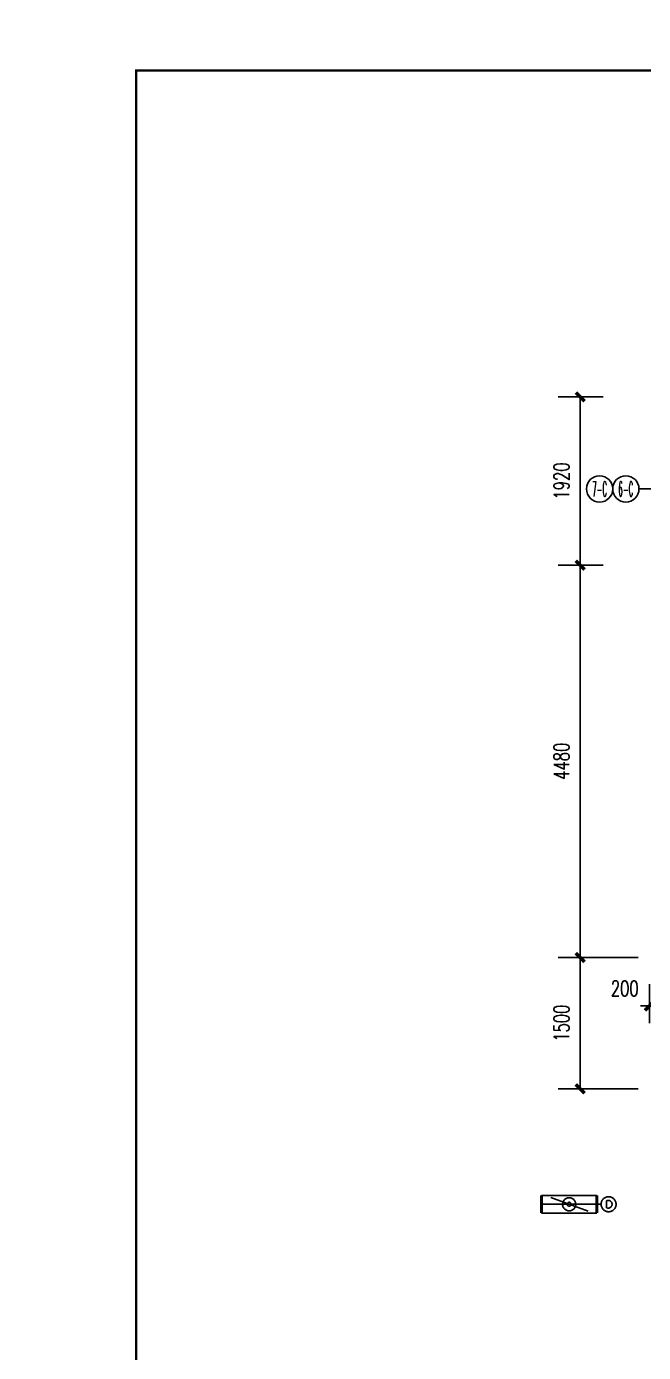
# Model space of a CAD drawing. Extents: x -778003 to -147913, y -2164908 to -814216.
# Drawn here: x -484126 to -477080, y -1288776 to -1273637 of the extents above; entities that cross this region are included whole.
import ezdxf
from ezdxf.enums import TextEntityAlignment as Align

# ---------------------------------------------------------------- set-up
doc = ezdxf.new("R2010")
doc.units = 0
doc.header["$LTSCALE"] = 1000
doc.header["$MEASUREMENT"] = 0
doc.layers.get('0').update_dxf_attribs({"linetype": 'CONTINUOUS'})
for name, color, linetype in [('DUCT-回风管', 6, 'CONTINUOUS'), ('DUCT-回风管端线', 2, 'CONTINUOUS'), ('DUCT-回风阀门', 7, 'CONTINUOUS'), ('TH_DIM', 3, 'CONTINUOUS'), ('结构柱网$0$建-轴网-尺寸', 86, 'CONTINUOUS')]:
    doc.layers.add(name, color=color, linetype=linetype)
doc.styles.add('_TCH_DIM_T3', font='SIMPLEX', dxfattribs={"width": 0.705882, "bigfont": 'GBCBIG'})
doc.styles.add('结构柱网$0$_TCH_AXIS', font='COMPLEX', dxfattribs={"bigfont": 'GBCBIG'})
doc.dimstyles.new('_TCH_ARCH&&100', dxfattribs={"dimtxt": 297.5, "dimasz": 100, "dimexe": 250, "dimexo": 300, "dimgap": 126.25, "dimtad": 1, "dimdec": 0, "dimzin": 0, "dimdsep": 46, "dimtxsty": '_TCH_DIM_T3', "dimblk": 'ARCHTICK', "dimcen": 0.09, "dimclrt": 7, "dimazin": 2, "dimtfac": 1, "dimtdec": 0, "dimtix": 1, "dimtmove": 2, "dimatfit": 3, "dimfxl": 0, "dimtolj": 1, "dimtzin": 0, "dimarcsym": 0})

# ---------------------------------------------------------------- blocks, each defined once
blk = doc.blocks.new('_ArchTick')
at = {"color": 0, "linetype": 'ByBlock', "const_width": 0.4}
blk.add_lwpolyline([(-0.5, -0.5), (0.5, 0.5)], dxfattribs=at)
blk = doc.blocks.new('*D56')
at = {"layer": 'TH_DIM', "color": 0, "lineweight": -2}
for p, q in [((-477140, -1284266), (-478053, -1284266)), ((-477803, -1285766), (-477803, -1284266)), ((-477140, -1285766), (-478053, -1285766))]:
    blk.add_line(p, q, dxfattribs=at)
at = {"layer": 'TH_DIM', "color": 0, "lineweight": -2, "xscale": 100, "yscale": 100, "zscale": 100}
for p, rotation in [((-477803, -1284266), 90), ((-477803, -1285766), 270)]:
    blk.add_blockref('_ArchTick', p, dxfattribs=dict(at, rotation=rotation))
at = {"layer": 'TH_DIM', "color": 7, "insert": (-478016, -1285016), "char_height": 175, "attachment_point": 5, "rotation": 90, "style": '_TCH_DIM_T3'}
blk.add_mtext('\\A1;1500', dxfattribs=at)
blk = doc.blocks.new('*D68')
at = {"layer": 'TH_DIM', "color": 0, "lineweight": -2}
for p, q in [((-477539, -1279786), (-478053, -1279786)), ((-477803, -1284266), (-477803, -1279786)), ((-477539, -1284266), (-478053, -1284266))]:
    blk.add_line(p, q, dxfattribs=at)
at = {"layer": 'TH_DIM', "color": 0, "lineweight": -2, "xscale": 100, "yscale": 100, "zscale": 100}
for p, rotation in [((-477803, -1279786), 90), ((-477803, -1284266), 270)]:
    blk.add_blockref('_ArchTick', p, dxfattribs=dict(at, rotation=rotation))
at = {"layer": 'TH_DIM', "color": 7, "insert": (-478016, -1282026), "char_height": 175, "attachment_point": 5, "rotation": 90, "style": '_TCH_DIM_T3'}
blk.add_mtext('\\A1;4480', dxfattribs=at)
blk = doc.blocks.new('*D69')
at = {"layer": 'TH_DIM', "color": 0, "lineweight": -2}
for p, q in [((-477539, -1277866), (-478053, -1277866)), ((-477803, -1279786), (-477803, -1277866)), ((-477539, -1279786), (-478053, -1279786))]:
    blk.add_line(p, q, dxfattribs=at)
at = {"layer": 'TH_DIM', "color": 0, "lineweight": -2, "xscale": 100, "yscale": 100, "zscale": 100}
for p, rotation in [((-477803, -1277866), 90), ((-477803, -1279786), 270)]:
    blk.add_blockref('_ArchTick', p, dxfattribs=dict(at, rotation=rotation))
at = {"layer": 'TH_DIM', "color": 7, "insert": (-478016, -1278826), "char_height": 175, "attachment_point": 5, "rotation": 90, "style": '_TCH_DIM_T3'}
blk.add_mtext('\\A1;1920', dxfattribs=at)
blk = doc.blocks.new('*D102')
at = {"layer": 'TH_DIM', "color": 0, "lineweight": -2}
for p, q in [((-477013, -1285016), (-477013, -1284569)), ((-476813, -1285016), (-476813, -1284569)), ((-477013, -1284819), (-477113, -1284819)), ((-477013, -1284819), (-476813, -1284819)), ((-476813, -1284819), (-476713, -1284819))]:
    blk.add_line(p, q, dxfattribs=at)
at = {"layer": 'TH_DIM', "color": 0, "lineweight": -2, "xscale": 100, "yscale": 100, "zscale": 100}
blk.add_blockref('_ArchTick', (-477013, -1284819), dxfattribs=at)
at = {"layer": 'TH_DIM', "color": 0, "lineweight": -2, "xscale": 100, "yscale": 100, "zscale": 100, "rotation": 180}
blk.add_blockref('_ArchTick', (-476813, -1284819), dxfattribs=at)
at = {"layer": 'TH_DIM', "color": 7, "insert": (-477294, -1284619), "char_height": 175, "attachment_point": 5, "style": '_TCH_DIM_T3'}
blk.add_mtext('\\A1;200', dxfattribs=at)
blk = doc.blocks.new('结构柱网$0$_AXISO')
blk.add_circle((0, 0), 0.5)
blk = doc.blocks.new('A1')
for points, const_width in [([(-584266, -1025182), (-500166, -1025182), (-500166, -965782), (-584266, -965782)], 5), ([(-507666, -966782), (-581766, -966782), (-581766, -1024182), (-507666, -1024182)], 50)]:
    blk.add_lwpolyline(points, close=True, dxfattribs=dict(const_width=const_width))
at = {"const_width": 5}
blk.add_lwpolyline([(-584266, -995482), (-584066, -995482)], dxfattribs=at)

msp = doc.modelspace()

# ---------------------------------------------------------------- linework, layer by layer
msp.add_lwpolyline([(-482875.2, -1274138.1), (-442575.2, -1274138.1), (-442575.2, -1302838.1), (-482875.2, -1302838.1)], close=True)
at = {"layer": 'DUCT-回风管', "const_width": 35}
for points in [[(-478243.7, -1287183.2), (-478243.7, -1286983.2)], [(-477613.7, -1286983.2), (-477613.7, -1287183.2)]]:
    msp.add_lwpolyline(points, dxfattribs=at)
at = {"layer": 'DUCT-回风管端线'}
for p, q in [((-477613.7, -1286983.2), (-478243.7, -1286983.2)), ((-477613.7, -1287183.2), (-478243.7, -1287183.2))]:
    msp.add_line(p, q, dxfattribs=at)
at = {"layer": 'DUCT-回风阀门'}
for p, q in [((-477613.7, -1287083.2), (-478243.7, -1287083.2)), ((-478140.1, -1287005.8), (-477711.7, -1287162.8)), ((-478003.7, -1287077.4), (-478003.9, -1287085.2)), ((-478003.9, -1287085.2), (-478003.3, -1287092.9)), ((-478002.7, -1287069.7), (-478003.7, -1287077.4)), ((-478000.9, -1287062.2), (-478002.7, -1287069.7)), ((-477998.4, -1287054.9), (-478000.9, -1287062.2)), ((-477995.1, -1287047.9), (-477998.4, -1287054.9)), ((-477991.1, -1287041.3), (-477995.1, -1287047.9)), ((-477986.5, -1287035.1), (-477991.1, -1287041.3)), ((-477981.2, -1287029.4), (-477986.5, -1287035.1)), ((-477975.4, -1287024.3), (-477981.2, -1287029.4)), ((-477969.1, -1287019.8), (-477975.4, -1287024.3)), ((-477962.4, -1287016), (-477969.1, -1287019.8)), ((-477955.3, -1287012.9), (-477962.4, -1287016)), ((-477947.9, -1287010.5), (-477955.3, -1287012.9)), ((-477950.5, -1287077), (-477951.3, -1287081.1)), ((-477951.3, -1287081.1), (-477951.3, -1287085.3)), ((-477951.3, -1287085.3), (-477950.5, -1287089.4)), ((-477949, -1287073.1), (-477950.5, -1287077)), ((-477946.8, -1287069.6), (-477949, -1287073.1)), ((-477940.3, -1287008.9), (-477947.9, -1287010.5)), ((-477944, -1287066.5), (-477946.8, -1287069.6)), ((-477940.7, -1287064), (-477944, -1287066.5)), ((-477936.9, -1287062.1), (-477940.7, -1287064)), ((-477932.6, -1287008.1), (-477940.3, -1287008.9)), ((-477932.9, -1287061), (-477936.9, -1287062.1)), ((-477928.7, -1287060.6), (-477932.9, -1287061)), ((-477924.9, -1287008.1), (-477932.6, -1287008.1)), ((-477924.6, -1287061), (-477928.7, -1287060.6)), ((-477917.2, -1287008.9), (-477924.9, -1287008.1)), ((-477920.6, -1287062.1), (-477924.6, -1287061)), ((-477916.8, -1287064), (-477920.6, -1287062.1)), ((-477909.6, -1287010.5), (-477917.2, -1287008.9)), ((-477913.5, -1287066.5), (-477916.8, -1287064)), ((-477910.7, -1287069.6), (-477913.5, -1287066.5)), ((-477908.5, -1287073.1), (-477910.7, -1287069.6)), ((-477902.2, -1287012.9), (-477909.6, -1287010.5)), ((-477907, -1287077), (-477908.5, -1287073.1)), ((-477906.2, -1287081.1), (-477907, -1287077)), ((-477907, -1287089.4), (-477906.2, -1287085.3)), ((-477906.2, -1287085.3), (-477906.2, -1287081.1)), ((-477895.1, -1287016), (-477902.2, -1287012.9)), ((-477888.4, -1287019.8), (-477895.1, -1287016)), ((-477882.1, -1287024.3), (-477888.4, -1287019.8)), ((-477876.3, -1287029.4), (-477882.1, -1287024.3)), ((-477871, -1287035.1), (-477876.3, -1287029.4)), ((-477866.4, -1287041.3), (-477871, -1287035.1)), ((-477862.4, -1287047.9), (-477866.4, -1287041.3)), ((-477859.1, -1287054.9), (-477862.4, -1287047.9)), ((-477856.6, -1287062.2), (-477859.1, -1287054.9)), ((-477854.8, -1287069.7), (-477856.6, -1287062.2)), ((-477853.8, -1287077.4), (-477854.8, -1287069.7)), ((-477854.2, -1287092.9), (-477853.6, -1287085.2)), ((-477853.6, -1287085.2), (-477853.8, -1287077.4)), ((-477564.4, -1287083.2), (-477613.7, -1287083.2)), ((-477564.2, -1287077), (-477564.4, -1287085.3)), ((-477564.4, -1287085.3), (-477563.8, -1287093.5)), ((-477563.2, -1287068.8), (-477564.2, -1287077)), ((-477561.4, -1287060.8), (-477563.2, -1287068.8)), ((-477558.8, -1287052.9), (-477561.4, -1287060.8)), ((-477555.5, -1287045.3), (-477558.8, -1287052.9)), ((-477551.5, -1287038.1), (-477555.5, -1287045.3)), ((-477546.8, -1287031.3), (-477551.5, -1287038.1)), ((-477541.5, -1287025), (-477546.8, -1287031.3)), ((-477535.6, -1287019.2), (-477541.5, -1287025)), ((-477529.1, -1287014), (-477535.6, -1287019.2)), ((-477522.2, -1287009.5), (-477529.1, -1287014)), ((-477514.9, -1287005.7), (-477522.2, -1287009.5)), ((-477507.2, -1287002.5), (-477514.9, -1287005.7)), ((-477499.3, -1287000.2), (-477507.2, -1287002.5)), ((-477496.1, -1287041.1), (-477501.6, -1287043.2)), ((-477501.6, -1287043.2), (-477501.6, -1287123.2)), ((-477491.2, -1286998.6), (-477499.3, -1287000.2)), ((-477490.4, -1287039.8), (-477496.1, -1287041.1)), ((-477483, -1286997.8), (-477491.2, -1286998.6)), ((-477484.5, -1287039.2), (-477490.4, -1287039.8)), ((-477478.6, -1287039.4), (-477484.5, -1287039.2)), ((-477474.7, -1286997.8), (-477483, -1286997.8)), ((-477472.8, -1287040.4), (-477478.6, -1287039.4)), ((-477466.5, -1286998.6), (-477474.7, -1286997.8)), ((-477467.2, -1287042.1), (-477472.8, -1287040.4)), ((-477461.9, -1287044.6), (-477467.2, -1287042.1)), ((-477458.4, -1287000.2), (-477466.5, -1286998.6)), ((-477456.9, -1287047.8), (-477461.9, -1287044.6)), ((-477450.5, -1287002.5), (-477458.4, -1287000.2)), ((-477452.4, -1287051.6), (-477456.9, -1287047.8)), ((-477448.5, -1287055.9), (-477452.4, -1287051.6)), ((-477442.8, -1287005.7), (-477450.5, -1287002.5)), ((-477445.2, -1287060.8), (-477448.5, -1287055.9)), ((-477442.5, -1287066), (-477445.2, -1287060.8)), ((-477435.5, -1287009.5), (-477442.8, -1287005.7)), ((-477440.6, -1287071.6), (-477442.5, -1287066)), ((-477439.4, -1287077.4), (-477440.6, -1287071.6)), ((-477439, -1287083.2), (-477439.4, -1287077.4)), ((-477439.4, -1287089.1), (-477439, -1287083.2)), ((-477428.6, -1287014), (-477435.5, -1287009.5)), ((-477422.1, -1287019.2), (-477428.6, -1287014)), ((-477416.2, -1287025), (-477422.1, -1287019.2)), ((-477410.9, -1287031.3), (-477416.2, -1287025)), ((-477406.2, -1287038.1), (-477410.9, -1287031.3)), ((-477402.2, -1287045.3), (-477406.2, -1287038.1)), ((-477398.9, -1287052.9), (-477402.2, -1287045.3)), ((-477396.3, -1287060.8), (-477398.9, -1287052.9)), ((-477394.5, -1287068.8), (-477396.3, -1287060.8)), ((-477393.5, -1287077), (-477394.5, -1287068.8)), ((-477393.9, -1287093.5), (-477393.3, -1287085.3)), ((-477393.3, -1287085.3), (-477393.5, -1287077)), ((-478003.3, -1287092.9), (-478001.9, -1287100.5)), ((-478001.9, -1287100.5), (-477999.8, -1287107.9)), ((-477999.8, -1287107.9), (-477996.8, -1287115.1)), ((-477996.8, -1287115.1), (-477993.2, -1287121.9)), ((-477993.2, -1287121.9), (-477988.9, -1287128.4)), ((-477988.9, -1287128.4), (-477983.9, -1287134.3)), ((-477983.9, -1287134.3), (-477978.4, -1287139.7)), ((-477978.4, -1287139.7), (-477972.3, -1287144.5)), ((-477972.3, -1287144.5), (-477965.8, -1287148.7)), ((-477965.8, -1287148.7), (-477958.9, -1287152.1)), ((-477958.9, -1287152.1), (-477951.6, -1287154.9)), ((-477951.6, -1287154.9), (-477944.1, -1287156.8)), ((-477950.5, -1287089.4), (-477949, -1287093.3)), ((-477949, -1287093.3), (-477946.8, -1287096.9)), ((-477946.8, -1287096.9), (-477944, -1287099.9)), ((-477944.1, -1287156.8), (-477936.5, -1287158)), ((-477944, -1287099.9), (-477940.7, -1287102.5)), ((-477940.7, -1287102.5), (-477936.9, -1287104.3)), ((-477936.9, -1287104.3), (-477932.9, -1287105.5)), ((-477936.5, -1287158), (-477928.7, -1287158.4)), ((-477932.9, -1287105.5), (-477928.7, -1287105.8)), ((-477928.7, -1287105.8), (-477924.6, -1287105.5)), ((-477928.7, -1287158.4), (-477921, -1287158)), ((-477924.6, -1287105.5), (-477920.6, -1287104.3)), ((-477921, -1287158), (-477913.4, -1287156.8)), ((-477920.6, -1287104.3), (-477916.8, -1287102.5)), ((-477916.8, -1287102.5), (-477913.5, -1287099.9)), ((-477913.5, -1287099.9), (-477910.7, -1287096.9)), ((-477913.4, -1287156.8), (-477905.9, -1287154.9)), ((-477910.7, -1287096.9), (-477908.5, -1287093.3)), ((-477908.5, -1287093.3), (-477907, -1287089.4)), ((-477905.9, -1287154.9), (-477898.6, -1287152.1)), ((-477898.6, -1287152.1), (-477891.7, -1287148.7)), ((-477891.7, -1287148.7), (-477885.2, -1287144.5)), ((-477885.2, -1287144.5), (-477879.1, -1287139.7)), ((-477879.1, -1287139.7), (-477873.6, -1287134.3)), ((-477873.6, -1287134.3), (-477868.6, -1287128.4)), ((-477868.6, -1287128.4), (-477864.3, -1287121.9)), ((-477864.3, -1287121.9), (-477860.6, -1287115.1)), ((-477860.6, -1287115.1), (-477857.7, -1287107.9)), ((-477857.7, -1287107.9), (-477855.6, -1287100.5)), ((-477855.6, -1287100.5), (-477854.2, -1287092.9)), ((-477563.8, -1287093.5), (-477562.4, -1287101.7)), ((-477562.4, -1287101.7), (-477560.2, -1287109.7)), ((-477560.2, -1287109.7), (-477557.3, -1287117.4)), ((-477557.3, -1287117.4), (-477553.6, -1287124.8)), ((-477553.6, -1287124.8), (-477549.2, -1287131.8)), ((-477549.2, -1287131.8), (-477544.2, -1287138.4)), ((-477544.2, -1287138.4), (-477538.6, -1287144.4)), ((-477538.6, -1287144.4), (-477532.4, -1287149.9)), ((-477532.4, -1287149.9), (-477525.7, -1287154.8)), ((-477525.7, -1287154.8), (-477518.6, -1287159)), ((-477518.6, -1287159), (-477511.1, -1287162.4)), ((-477511.1, -1287162.4), (-477503.3, -1287165.2)), ((-477503.3, -1287165.2), (-477495.3, -1287167.2)), ((-477501.6, -1287123.2), (-477496.1, -1287125.3)), ((-477496.1, -1287125.3), (-477490.4, -1287126.7)), ((-477495.3, -1287167.2), (-477487.1, -1287168.4)), ((-477490.4, -1287126.7), (-477484.5, -1287127.3)), ((-477487.1, -1287168.4), (-477478.8, -1287168.8)), ((-477484.5, -1287127.3), (-477478.6, -1287127.1)), ((-477478.8, -1287168.8), (-477470.6, -1287168.4)), ((-477478.6, -1287127.1), (-477472.8, -1287126.1)), ((-477472.8, -1287126.1), (-477467.2, -1287124.3)), ((-477470.6, -1287168.4), (-477462.4, -1287167.2)), ((-477467.2, -1287124.3), (-477461.9, -1287121.9)), ((-477462.4, -1287167.2), (-477454.4, -1287165.2)), ((-477461.9, -1287121.9), (-477456.9, -1287118.7)), ((-477456.9, -1287118.7), (-477452.4, -1287114.9)), ((-477454.4, -1287165.2), (-477446.6, -1287162.4)), ((-477452.4, -1287114.9), (-477448.5, -1287110.5)), ((-477448.5, -1287110.5), (-477445.2, -1287105.7)), ((-477446.6, -1287162.4), (-477439.1, -1287159)), ((-477445.2, -1287105.7), (-477442.5, -1287100.4)), ((-477442.5, -1287100.4), (-477440.6, -1287094.9)), ((-477440.6, -1287094.9), (-477439.4, -1287089.1)), ((-477439.1, -1287159), (-477432, -1287154.8)), ((-477432, -1287154.8), (-477425.3, -1287149.9)), ((-477425.3, -1287149.9), (-477419.1, -1287144.4)), ((-477419.1, -1287144.4), (-477413.5, -1287138.4)), ((-477413.5, -1287138.4), (-477408.5, -1287131.8)), ((-477408.5, -1287131.8), (-477404.1, -1287124.8)), ((-477404.1, -1287124.8), (-477400.4, -1287117.4)), ((-477400.4, -1287117.4), (-477397.5, -1287109.7)), ((-477397.5, -1287109.7), (-477395.3, -1287101.7)), ((-477395.3, -1287101.7), (-477393.9, -1287093.5))]:
    msp.add_line(p, q, dxfattribs=at)
at = {"layer": '结构柱网$0$建-轴网-尺寸'}
msp.add_line((-476857.9, -1278916.4), (-477131.7, -1278916.4), dxfattribs=at)

# ---------------------------------------------------------------- block references
at = {"xscale": 0.5, "yscale": 0.5, "zscale": 0.5}
msp.add_blockref('A1', (-191992, -790747.2), dxfattribs=at)
at = {"layer": '结构柱网$0$建-轴网-尺寸'}
ref = msp.add_blockref('结构柱网$0$_AXISO', (-477581.7, -1278916.4), dxfattribs=dict(at, xscale=300, yscale=300, zscale=300))
ref.add_attrib('A', '7-C', dxfattribs={"height": 169.71, "style": '结构柱网$0$_TCH_AXIS', "width": 0.344262}).set_placement((-477666.5, -1279001.3), (-477496.8, -1279001.3), align=Align.FIT)
ref = msp.add_blockref('结构柱网$0$_AXISO', (-477281.7, -1278916.4), dxfattribs=dict(at, xscale=300, yscale=300, zscale=300))
ref.add_attrib('A', '6-C', dxfattribs={"height": 169.71, "style": '结构柱网$0$_TCH_AXIS', "width": 0.344262}).set_placement((-477366.5, -1279001.3), (-477196.8, -1279001.3), align=Align.FIT)

# ---------------------------------------------------------------- dimensions: what is measured, and where the dimension line sits
at = {"layer": 'TH_DIM'}
for p1, p2, distance, text, picture, middle in [((-477239.1, -1279786.4), (-477239.1, -1277866.2), 563.5, '1920', '*D69', (-478016.4, -1278826.3)), ((-477239.1, -1284266.4), (-477239.1, -1279786.4), 563.5, '4480', '*D68', (-478016.4, -1282026.4)), ((-476840.1, -1285766.4), (-476840.1, -1284266.4), 962.5, '1500', '*D56', (-478016.4, -1285016.4))]:
    dim = msp.add_aligned_dim(p1=p1, p2=p2, distance=distance, text=text, dimstyle='_TCH_ARCH&&100', override={"dimtxt": 175}, dxfattribs=at)
    dim.commit()
    dim.dimension.update_dxf_attribs({"geometry": picture, "text_midpoint": middle})
dim = msp.add_linear_dim(base=(-476812.6, -1284819.1), p1=(-477012.6, -1285316.5), p2=(-476812.6, -1285316.5), angle=0, text='200', dimstyle='_TCH_ARCH&&100', override={"dimtxt": 175, "dimgap": 100}, dxfattribs=at)
dim.commit()
dim.dimension.update_dxf_attribs({"geometry": '*D102', "text_midpoint": (-477294, -1284619.1), "dimtype": 129})

doc.saveas('drawing.dxf')
